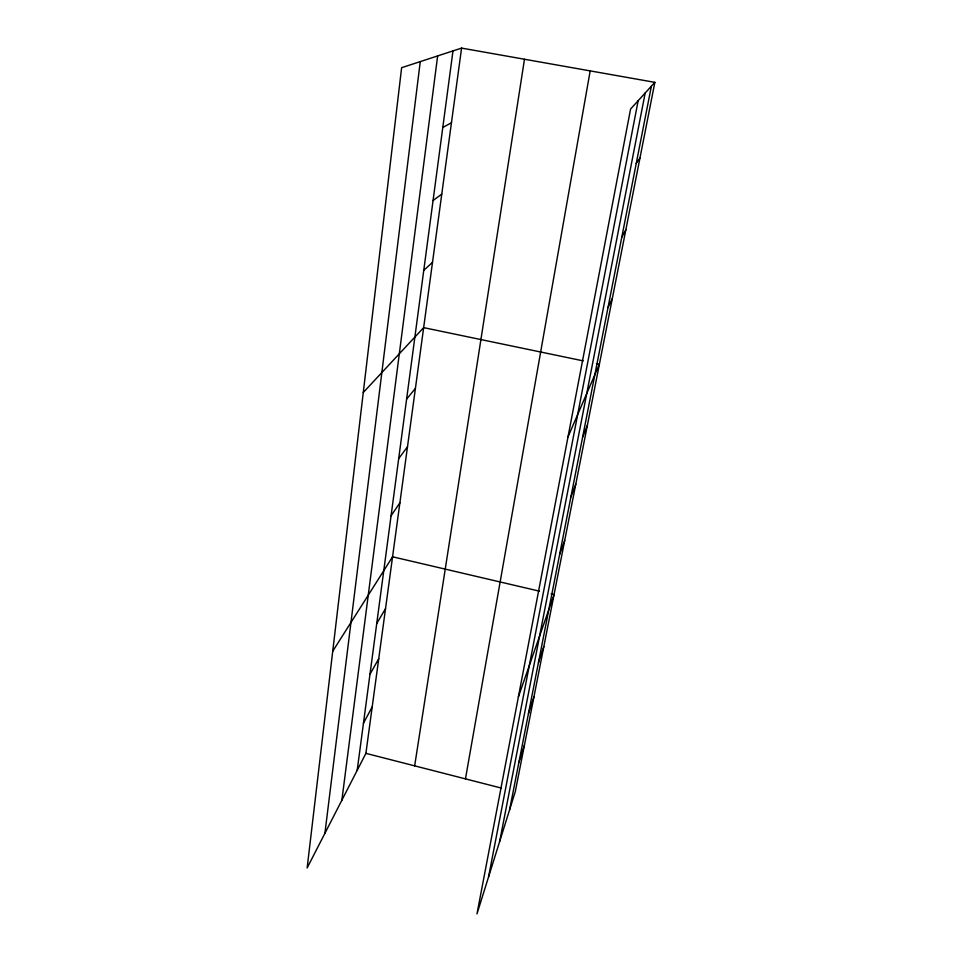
<?xml version="1.0" encoding="UTF-8"?>
<svg xmlns="http://www.w3.org/2000/svg" width="962" height="962" viewBox="0 0 962 962"><rect width="100%" height="100%" fill="white"/><g stroke="black" fill="none" stroke-linecap="round" stroke-linejoin="round"><path stroke-width="1.44" d="M324.915 833.296L420.262 61.604M341.871 800.216L437.638 55.928M357.179 770.37L452.982 50.914M461.58 48.1L401.623 67.701L307.143 867.952L365.897 753.354L461.58 48.1L654.857 82.347L515.283 791.642L476.972 913.9L630.591 109.019L654.857 82.347M414.658 765.86L524.482 59.247M465.452 778.871L590.187 70.887M488.576 876.875L638.155 100.697M499.639 841.558L645.189 92.965M509.607 809.751L651.382 86.159M518.855 762.541L524.446 745.093M528.463 713.515L533.946 696.813M538.443 662.565L543.807 646.668M518.386 696.885L554.064 594.588L551.142 593.903M559.631 554.473L564.718 540.428M570.875 497.065L575.805 484.078M582.599 437.217L587.349 425.396M568.013 436.892L599.386 364.237L596.452 363.636M608.008 307.563L612.325 298.473M363.456 723.22L372.198 706.878M621.789 237.205L625.865 229.702M369.973 674.29L378.739 658.693M376.731 623.472L385.522 608.693M332.732 651.226L392.568 556.794L539.49 591.173M636.231 163.492L640.019 157.744M391.077 515.776L399.879 502.849M398.689 458.633L407.491 446.765M406.613 399.11L415.404 388.407M363.275 392.508L423.653 327.633L583.237 360.882M423.761 270.334L432.515 262.325M433.056 200.541L441.774 194.096M442.785 127.477L451.455 122.763M365.897 753.354L501.046 787.998"/></g></svg>
